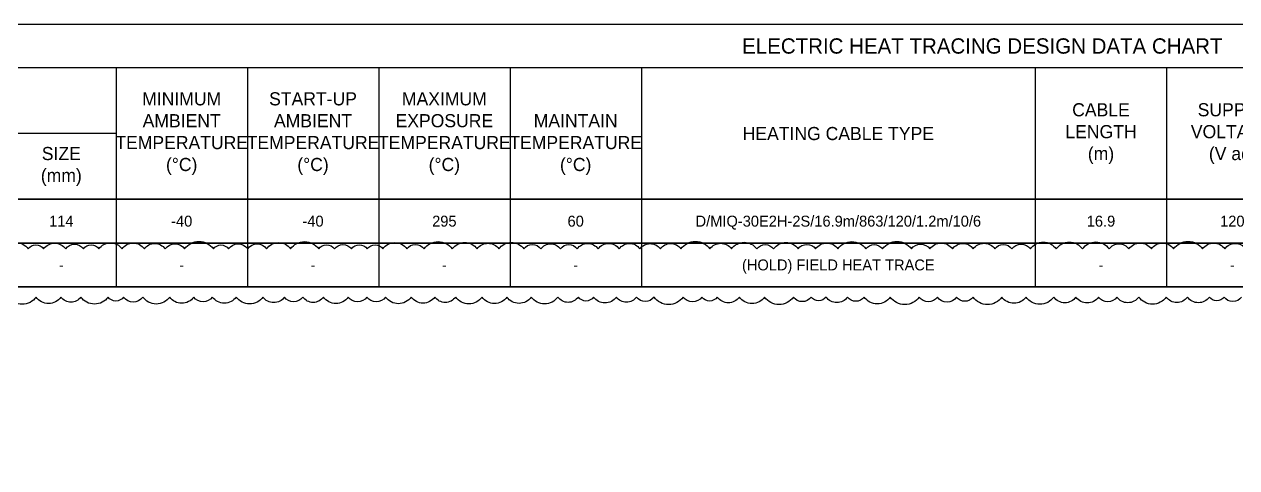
# Model space of a CAD drawing. Extents: x 0 to 847, y -42 to 494.
# Drawn here: x 204 to 481, y 393 to 494.3 of the extents above; entities that cross this region are included whole.
import ezdxf
from ezdxf.enums import TextEntityAlignment as Align

# ---------------------------------------------------------------- set-up
doc = ezdxf.new("R2010")
doc.units = 0
doc.header["$LTSCALE"] = 10
doc.header["$MEASUREMENT"] = 0
for name, color, linetype in [('HOLD', 1, 'Continuous'), ('TABLE-1', 1, 'Continuous'), ('TABLE-7', 7, 'Continuous'), ('TEXT-2', 2, 'Continuous'), ('TITLE', 7, 'Continuous')]:
    doc.layers.add(name, color=color, linetype=linetype)
doc.styles.add('Scovan Elec', font='')
doc.styles.get('Scovan Elec').set_extended_font_data('Franklin Gothic Medium Cond')

# ---------------------------------------------------------------- blocks, each defined once
blk = doc.blocks.new('*T19')
at = {"layer": 'TABLE-7', "color": 0, "linetype": 'ByBlock', "lineweight": -2, "transparency": 16777216}
for p, q in [((0, 0), (843.77, 0)), ((0, 0), (0, -20)), ((65, 0), (65, -20)), ((135, 0), (135, -20)), ((160, 0), (160, -20)), ((200, 0), (200, -20)), ((225, 0), (225, -20)), ((255, 0), (255, -20)), ((285, 0), (285, -20)), ((315, 0), (315, -20)), ((345, 0), (345, -20)), ((435, 0), (435, -20)), ((465, 0), (465, -20)), ((495, 0), (495, -20)), ((515, 0), (515, -20)), ((545, 0), (545, -20)), ((575, 0), (575, -20)), ((605, 0), (605, -20)), ((635, 0), (635, -20)), ((665, 0), (665, -20)), ((700, 0), (700, -20)), ((730, 0), (730, -20)), ((770, 0), (770, -20)), ((808, 0), (808, -20)), ((843.77, 0), (843.77, -20)), ((0, -10), (843.77, -10)), ((0, -20), (843.77, -20))]:
    blk.add_line(p, q, dxfattribs=at)
blk = doc.blocks.new('Heat_Trace_Design_Data_2')
at = {"layer": 'TEXT-2', "style": 'Scovan Elec'}
blk.add_attdef('PNL#-CKT#_2', text='', height=2.5, dxfattribs=at).set_placement((32.5, -5), align=Align.MIDDLE)
for tag, p in [('TRACE#_2', (100, -5)), ('INSU.THK_2', (147.5, -5)), ('INSU.CODE_2', (180, -5)), ('INSU.SIZE_2', (212.5, -5)), ('MIN.TEMP_2', (240, -5)), ('STARTUP.TEMP_2', (270, -5)), ('EXP.TEMP_2', (300, -5)), ('MAINT.TEMP_2', (330, -5)), ('CABLE.TYPE_2', (390, -5)), ('CABLE.LENGTH_2', (450, -5)), ('SUPPLY.VOLT_2', (480, -5)), ('HT.RATIO_2', (505, -5)), ('OPER.CURRENT_2', (530, -5)), ('COLD.CURRENT_2', (560, -5)), ('OPER.WATT_2', (590, -5)), ('COLD.WATT_2', (620, -5)), ('HEATER.OUTPUT_2', (650, -5)), ('PIPE.MAT_2', (682.5, -5)), ('HEAT.LOSS_2', (715, -5)), ('AREA.CLASS_2', (750, -5)), ('TEMPERATURE.CODE_2', (789, -5)), ('HI.LIMIT.SET.PT_2', (825.89, -5))]:
    blk.add_attdef(tag, text='', height=2.5, dxfattribs=at).set_placement(p, align=Align.MIDDLE_CENTER)
blk = doc.blocks.new('Heat_Trace_Design_Data')
at = {"layer": 'TEXT-2', "style": 'Scovan Elec'}
blk.add_attdef('PNL#-CKT#_1', text='', height=2.5, dxfattribs=at).set_placement((32.5, -5), align=Align.MIDDLE)
for tag, p in [('TRACE#_1', (100, -5)), ('INSU.THK_1', (147.5, -5)), ('INSU.CODE_1', (180, -5)), ('INSU.SIZE_1', (212.5, -5)), ('MIN.TEMP_1', (240, -5)), ('STARTUP.TEMP_1', (270, -5)), ('EXP.TEMP_1', (300, -5)), ('MAINT.TEMP_1', (330, -5)), ('CABLE.TYPE_1', (390, -5)), ('CABLE.LENGTH_1', (450, -5)), ('SUPPLY.VOLT_1', (480, -5)), ('HT.RATIO_1', (505, -5)), ('OPER.CURRENT_1', (530, -5)), ('COLD.CURRENT_1', (560, -5)), ('OPER.WATT_1', (590, -5)), ('COLD.WATT_1', (620, -5)), ('HEATER.OUTPUT_1', (650, -5)), ('PIPE.MAT_1', (682.5, -5)), ('HEAT.LOSS_1', (715, -5)), ('AREA.CLASS_1', (750, -5)), ('TEMPERATURE.CODE_1', (789, -5)), ('HI.LIMIT.SET.PT_1', (825.89, -5))]:
    blk.add_attdef(tag, text='', height=2.5, dxfattribs=at).set_placement(p, align=Align.MIDDLE_CENTER)

msp = doc.modelspace()

# ---------------------------------------------------------------- linework, layer by layer
at = {"layer": 'HOLD'}
for points in [[(199.19, 443, -0.520567), (204.94, 443, -0.520567), (208.45, 443, -0.520567), (213.5, 443, -0.520567), (217.54, 443, -0.520567), (221.09, 443, -0.520567), (226.38, 443, -0.520567), (231.47, 443, -0.520567), (236.23, 443, -0.520567), (240.67, 443, -0.520567), (247.24, 443, -0.520567), (250.69, 443, -0.520567), (255.08, 443, -0.520567), (259.4, 443, -0.520567), (264.88, 443, -0.520567), (271.3, 443, -0.520567), (274.92, 443, -0.520567), (278.76, 443, -0.520567), (282.4, 443, -0.520567), (285.96, 443, -0.520567), (291.44, 443, -0.520567), (295.37, 443, -0.520567), (301.81, 443, -0.520567), (307.49, 443, -0.520567), (312.45, 443, -0.520567), (318.17, 443, -0.520567), (322.03, 443, -0.520567), (326.5, 443, -0.520567), (330.36, 443, -0.520567), (335.13, 443, -0.520567), (339.94, 443, -0.520567), (344.67, 443, -0.520567), (349.34, 443, -0.520567), (354.05, 443, -0.520567), (360.67, 443, -0.520567), (365.59, 443, -0.520567), (371.38, 443, -0.520567), (375.22, 443, -0.520567), (380.83, 443, -0.520567), (384.8, 443, -0.520567), (389.9, 443, -0.520567), (396.28, 443, -0.520567), (400.11, 443, -0.520567), (406.69, 443, -0.520567), (410.91, 443, -0.520567), (416.08, 443, -0.520567), (420.82, 443, -0.520567), (425.77, 443, -0.520567), (429.67, 443, -0.520567), (433.86, 443, -0.520567), (439.77, 443, -0.520567), (445.77, 443, -0.520567), (451.88, 443, -0.520567), (456.36, 443, -0.520567), (461.53, 443, -0.520567), (466.6, 443, -0.520567), (473.21, 443, -0.520567), (478.29, 443, -0.520567), (483.1, 443, -0.520567)], [(482.09, 432, -0.520567), (478.13, 432, -0.520567), (474.77, 432, -0.520567), (469.74, 432, -0.520567), (464.92, 432, -0.520567), (458.63, 432, -0.520567), (453.63, 432, -0.520567), (449.45, 432, -0.520567), (444.28, 432, -0.520567), (439.2, 432, -0.520567), (432.87, 432, -0.520567), (427.36, 432, -0.520567), (420.79, 432, -0.520567), (417.03, 432, -0.520567), (412.62, 432, -0.520567), (408.5, 432, -0.520567), (401.87, 432, -0.520567), (395.89, 432, -0.520567), (392.12, 432, -0.520567), (387.19, 432, -0.520567), (383.8, 432, -0.520567), (379.75, 432, -0.520567), (373.16, 432, -0.520567), (367.39, 432, -0.520567), (362.35, 432, -0.520567), (358.84, 432, -0.520567), (354.56, 432, -0.520567), (347.9, 432, -0.520567), (343.91, 432, -0.520567), (339.29, 432, -0.520567), (334.1, 432, -0.520567), (330.61, 432, -0.520567), (325.92, 432, -0.520567), (319.86, 432, -0.520567), (314.29, 432, -0.520567), (308.62, 432, -0.520567), (302.59, 432, -0.520567), (297.81, 432, -0.520567), (292.44, 432, -0.520567), (286.58, 432, -0.520567), (282.31, 432, -0.520567), (278.04, 432, -0.520567), (272.4, 432, -0.520567), (267.66, 432, -0.520567), (263.48, 432, -0.520567), (258.57, 432, -0.520567), (252.46, 432, -0.520567), (247, 432, -0.520567), (242.76, 432, -0.520567), (237.26, 432, -0.520567), (231.11, 432, -0.520567), (226.72, 432, -0.520567), (223.18, 432, -0.520567), (216.99, 432, -0.520567), (212.43, 432, -0.520567), (206.74, 432, -0.520567), (200.39, 432, -0.520567)]]:
    msp.add_lwpolyline(points, format="xyb", dxfattribs=at)
at = {"layer": 'TABLE-1'}
for points in [[(843.77, 484.34), (0, 484.34)], [(225, 469.34), (135, 469.34)], [(843.77, 454.34), (0, 454.34)], [(843.77, 444.34), (0, 444.34)], [(843.77, 434.34), (0, 434.34)]]:
    msp.add_lwpolyline(points, dxfattribs=at)
at = {"layer": 'TABLE-7'}
for points in [[(225, 484.34), (225, 454.34)], [(255, 484.34), (255, 454.34)], [(285, 484.34), (285, 454.34)], [(315, 484.34), (315, 454.34)], [(345, 484.34), (345, 454.34)], [(435, 484.34), (435, 454.34)], [(465, 484.34), (465, 454.34)]]:
    msp.add_lwpolyline(points, dxfattribs=at)
at = {"layer": 'TITLE'}
msp.add_lwpolyline([(0, 494.34), (843.77, 494.34), (843.77, 0), (0, 0)], close=True, dxfattribs=at)

# ---------------------------------------------------------------- block references
msp.add_blockref('*T19', (0, 454.34))
ref = msp.add_blockref('Heat_Trace_Design_Data', (0, 454.34))
ref.add_attrib('INSU.SIZE_1', '114', dxfattribs={"layer": 'TEXT-2', "height": 2.5, "style": 'Scovan Elec'}).set_placement((212.5, 449.34), align=Align.MIDDLE_CENTER)
ref.add_attrib('MIN.TEMP_1', '-40', dxfattribs={"layer": 'TEXT-2', "height": 2.5, "style": 'Scovan Elec'}).set_placement((240, 449.34), align=Align.MIDDLE_CENTER)
ref.add_attrib('STARTUP.TEMP_1', '-40', dxfattribs={"layer": 'TEXT-2', "height": 2.5, "style": 'Scovan Elec'}).set_placement((270, 449.34), align=Align.MIDDLE_CENTER)
ref.add_attrib('EXP.TEMP_1', '295', dxfattribs={"layer": 'TEXT-2', "height": 2.5, "style": 'Scovan Elec'}).set_placement((300, 449.34), align=Align.MIDDLE_CENTER)
ref.add_attrib('MAINT.TEMP_1', '60', dxfattribs={"layer": 'TEXT-2', "height": 2.5, "style": 'Scovan Elec'}).set_placement((330, 449.34), align=Align.MIDDLE_CENTER)
ref.add_attrib('CABLE.TYPE_1', 'D/MIQ-30E2H-2S/16.9m/863/120/1.2m/10/6', dxfattribs={"layer": 'TEXT-2', "height": 2.5, "style": 'Scovan Elec'}).set_placement((390, 449.34), align=Align.MIDDLE_CENTER)
ref.add_attrib('CABLE.LENGTH_1', '16.9', dxfattribs={"layer": 'TEXT-2', "height": 2.5, "style": 'Scovan Elec'}).set_placement((450, 449.34), align=Align.MIDDLE_CENTER)
ref.add_attrib('SUPPLY.VOLT_1', '120', dxfattribs={"layer": 'TEXT-2', "height": 2.5, "style": 'Scovan Elec'}).set_placement((480, 449.34), align=Align.MIDDLE_CENTER)
at = {"layer": 'HOLD'}
ref = msp.add_blockref('Heat_Trace_Design_Data_2', (0, 444.34), dxfattribs=at)
ref.add_attrib('INSU.SIZE_2', '-', dxfattribs={"layer": 'TEXT-2', "height": 2.5, "style": 'Scovan Elec'}).set_placement((212.5, 439.34), align=Align.MIDDLE_CENTER)
ref.add_attrib('MIN.TEMP_2', '-', dxfattribs={"layer": 'TEXT-2', "height": 2.5, "style": 'Scovan Elec'}).set_placement((240, 439.34), align=Align.MIDDLE_CENTER)
ref.add_attrib('STARTUP.TEMP_2', '-', dxfattribs={"layer": 'TEXT-2', "height": 2.5, "style": 'Scovan Elec'}).set_placement((270, 439.34), align=Align.MIDDLE_CENTER)
ref.add_attrib('EXP.TEMP_2', '-', dxfattribs={"layer": 'TEXT-2', "height": 2.5, "style": 'Scovan Elec'}).set_placement((300, 439.34), align=Align.MIDDLE_CENTER)
ref.add_attrib('MAINT.TEMP_2', '-', dxfattribs={"layer": 'TEXT-2', "height": 2.5, "style": 'Scovan Elec'}).set_placement((330, 439.34), align=Align.MIDDLE_CENTER)
ref.add_attrib('CABLE.TYPE_2', '(HOLD) FIELD HEAT TRACE', dxfattribs={"layer": 'TEXT-2', "color": 1, "height": 2.5, "style": 'Scovan Elec'}).set_placement((390, 439.34), align=Align.MIDDLE_CENTER)
ref.add_attrib('CABLE.LENGTH_2', '-', dxfattribs={"layer": 'TEXT-2', "height": 2.5, "style": 'Scovan Elec'}).set_placement((450, 439.34), align=Align.MIDDLE_CENTER)
ref.add_attrib('SUPPLY.VOLT_2', '-', dxfattribs={"layer": 'TEXT-2', "height": 2.5, "style": 'Scovan Elec'}).set_placement((480, 439.34), align=Align.MIDDLE_CENTER)

# ---------------------------------------------------------------- texts
at = {"layer": 'TEXT-2', "attachment_point": 5, "style": 'Scovan Elec'}
for s, insert, char_height in [('ELECTRIC HEAT TRACING DESIGN DATA CHART', (422.89, 489.34), 3.5), ('MINIMUM\\PAMBIENT\\PTEMPERATURE\\P(%%DC)', (240, 469.34), 3), ('START-UP\\PAMBIENT\\PTEMPERATURE\\P(%%DC)', (270, 469.34), 3), ('MAXIMUM\\PEXPOSURE\\PTEMPERATURE\\P(%%DC)', (300, 469.34), 3), ('\\PMAINTAIN\\PTEMPERATURE\\P(%%DC)', (330, 469.34), 3), ('CABLE\\PLENGTH\\P(m)', (450, 469.34), 3), ('SUPPLY\\PVOLTAGE\\P(V ac)', (480, 469.34), 3), ('HEATING CABLE TYPE', (390, 469.34), 3), ('SIZE\\P(mm)', (212.5, 461.84), 3)]:
    msp.add_mtext(s, dxfattribs=dict(at, insert=insert, char_height=char_height))

doc.saveas('drawing.dxf')
